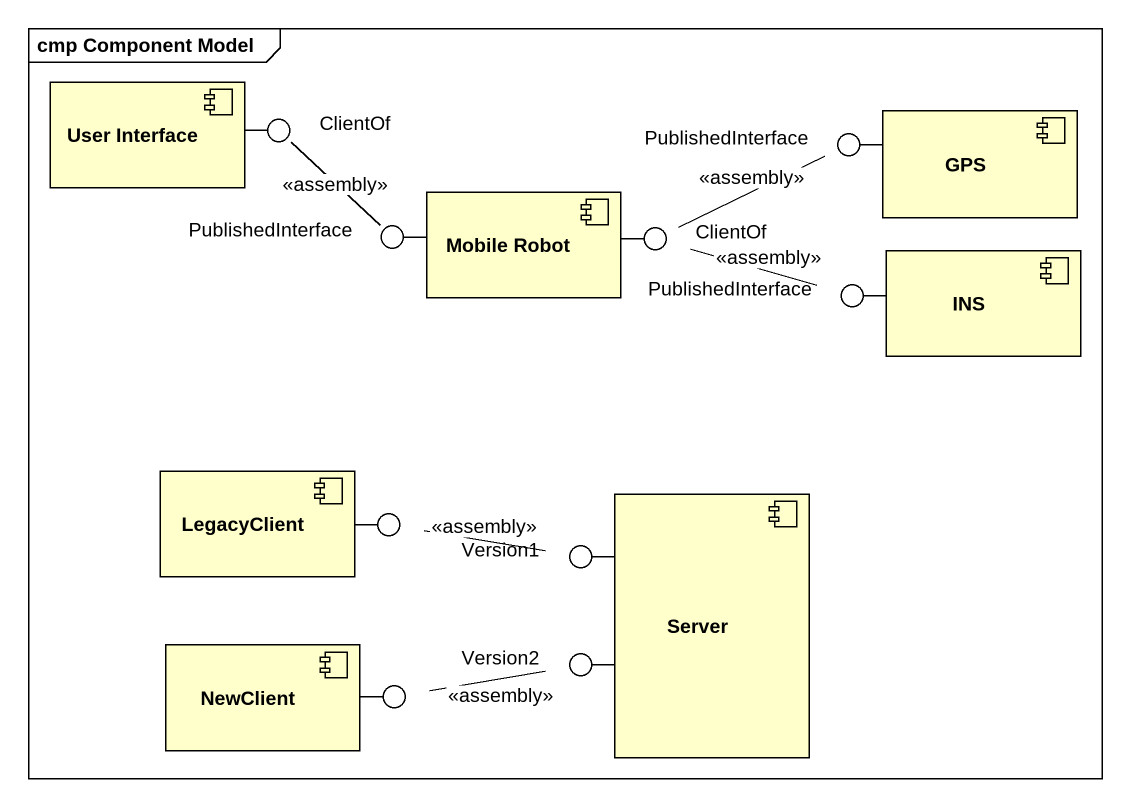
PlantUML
@startuml
mainframe cmp Component Model
component "User Interface" as User_Interface
() ClientOf
() PublishedInterface
component GPS
() "PublishedInterface" as PublishedInterface_2
component "Mobile Robot" as Mobile_Robot
() "ClientOf" as ClientOf_2
component INS
() "PublishedInterface" as PublishedInterface_3
component LegacyClient
() " " as lollipop1
() Version1
component Server
component NewClient
() " " as lollipop2
() Version2
User_Interface -right- ClientOf
GPS -left- PublishedInterface
Mobile_Robot -left- PublishedInterface_2
Mobile_Robot -right- ClientOf_2
INS -left- PublishedInterface_3
LegacyClient -right- lollipop1
Server -left- Version1
NewClient -right- lollipop2
Server -left- Version2
ClientOf -- PublishedInterface_2 : <<assembly>>
ClientOf_2 -right- PublishedInterface : <<assembly>>
ClientOf_2 -right- PublishedInterface_3 : <<assembly>>
lollipop1 -right- Version1 : <<assembly>>
lollipop2 -right- Version2 : <<assembly>>
@enduml
